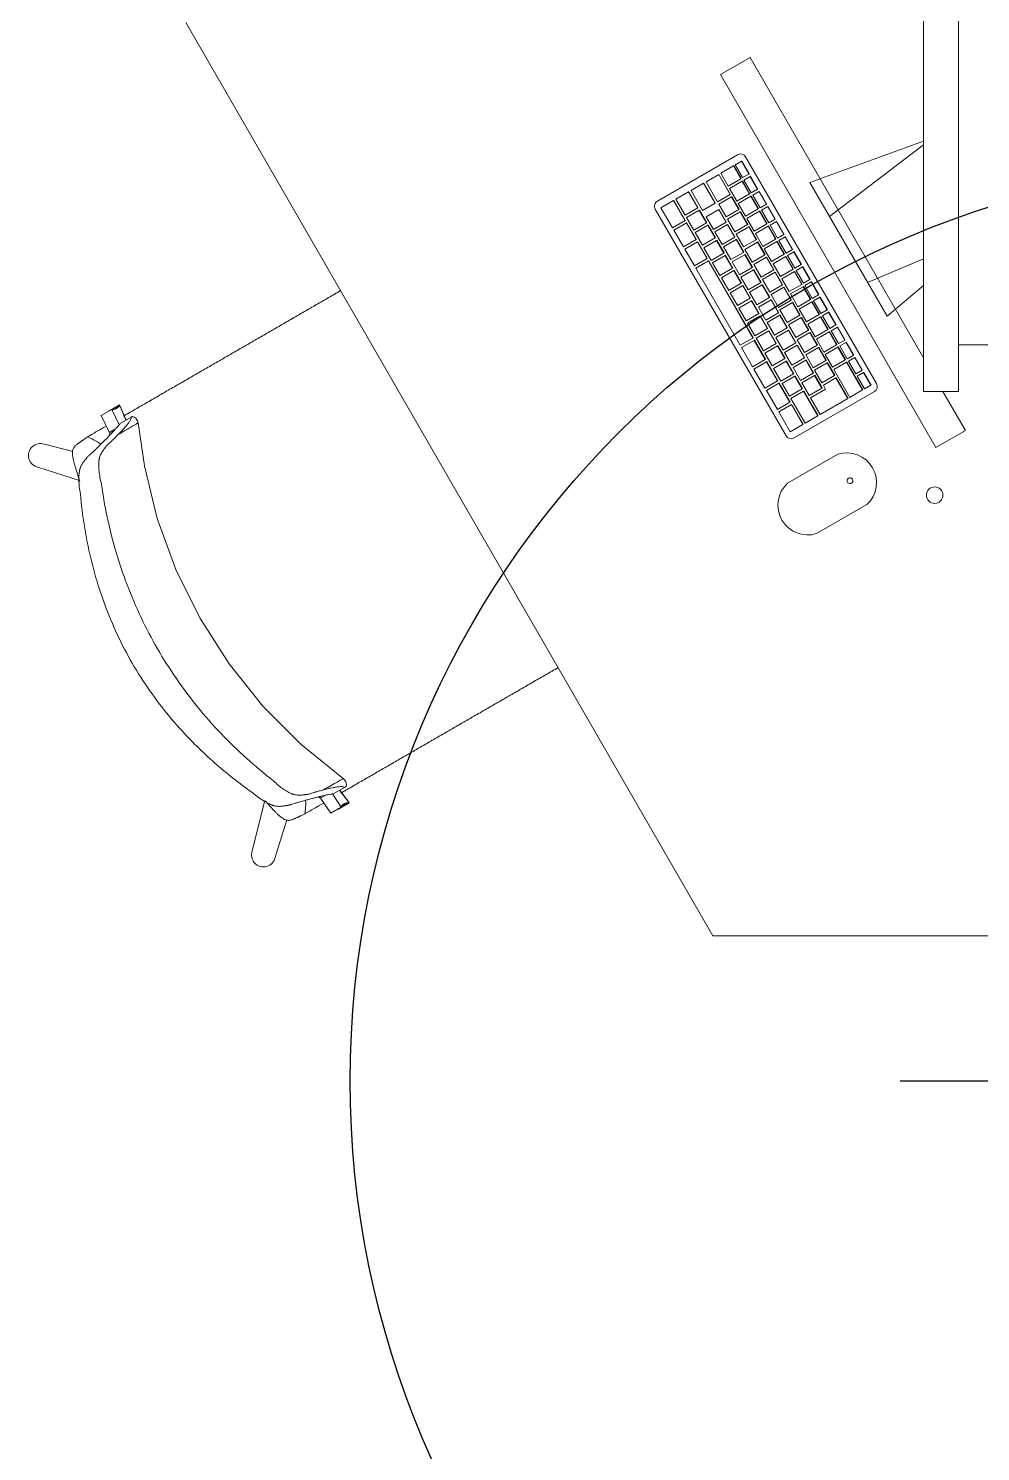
# Model space of a CAD drawing. Header units: millimetres. Extents: x 155920 to 295199, y -4084 to 97293.
# Drawn here: x 178737 to 179775, y 22336 to 23888 of the extents above; entities that cross this region are included whole.
import ezdxf

# ---------------------------------------------------------------- set-up
doc = ezdxf.new("R2010")
doc.units = ezdxf.units.MM
doc.header["$MEASUREMENT"] = 0
for name, color, linetype, lineweight in [('A-GENM', 8, 'CONTINUOUS', 9), ('E-ELEC-EQPM', 8, 'CONTINUOUS', 9), ('I-FURN', 8, 'CONTINUOUS', 9)]:
    doc.layers.add(name, color=color, linetype=linetype, lineweight=lineweight)
doc.layers.add('Social Distancing', color=7, linetype='CONTINUOUS')

msp = doc.modelspace()

# ---------------------------------------------------------------- linework, layer by layer
at = {"layer": 'A-GENM'}
for p, q in [((179510.4, 23750), (179422.8, 23699.4)), ((179661.9, 23500.4), (179519.1, 23747.7)), ((179505.8, 23737.7), (179492, 23729.7)), ((179506.1, 23737.8), (179505.8, 23737.7)), ((179513.8, 23723.8), (179505.8, 23737.7)), ((179506.1, 23737.8), (179514.1, 23724)), ((179514.7, 23742.8), (179507.8, 23738.8)), ((179507.8, 23738.8), (179515.8, 23725)), ((179514.9, 23742.9), (179514.7, 23742.8)), ((179522.7, 23728.9), (179514.7, 23742.8)), ((179514.9, 23742.9), (179522.9, 23729.1)), ((179473.3, 23718.9), (179459.5, 23710.9)), ((179473.5, 23719), (179473.3, 23718.9)), ((179485.8, 23697.2), (179473.3, 23718.9)), ((179473.5, 23719), (179486, 23697.4)), ((179489.7, 23728.4), (179475.9, 23720.4)), ((179475.9, 23720.4), (179488.4, 23698.7)), ((179489.9, 23728.5), (179489.7, 23728.4)), ((179502.2, 23706.7), (179489.7, 23728.4)), ((179489.9, 23728.5), (179502.4, 23706.8)), ((179492, 23729.7), (179500, 23715.8)), ((179500, 23715.8), (179513.8, 23723.8)), ((179515.3, 23721.2), (179501.5, 23713.2)), ((179514.1, 23724), (179513.8, 23723.8)), ((179515.6, 23721.4), (179515.3, 23721.2)), ((179523.3, 23707.4), (179515.3, 23721.2)), ((179515.6, 23721.4), (179523.6, 23707.5)), ((179515.8, 23725), (179522.7, 23728.9)), ((179524.2, 23726.3), (179517.3, 23722.4)), ((179517.3, 23722.4), (179525.3, 23708.5)), ((179522.9, 23729.1), (179522.7, 23728.9)), ((179524.4, 23726.5), (179524.2, 23726.3)), ((179532.2, 23712.5), (179524.2, 23726.3)), ((179524.4, 23726.5), (179532.4, 23712.6)), ((179440.5, 23700), (179426.7, 23692)), ((179440.7, 23700.1), (179440.5, 23700)), ((179453, 23678.3), (179440.5, 23700)), ((179440.7, 23700.1), (179453.2, 23678.4)), ((179456.9, 23709.4), (179443.1, 23701.5)), ((179443.1, 23701.5), (179453.1, 23684.1)), ((179457.1, 23709.6), (179456.9, 23709.4)), ((179466.9, 23692.1), (179456.9, 23709.4)), ((179457.1, 23709.6), (179467.1, 23692.2)), ((179459.5, 23710.9), (179472, 23689.3)), ((179488.4, 23698.7), (179502.2, 23706.7)), ((179503.7, 23704.1), (179489.9, 23696.1)), ((179501.5, 23713.2), (179509.5, 23699.4)), ((179502.4, 23706.8), (179502.2, 23706.7)), ((179503.9, 23704.2), (179503.7, 23704.1)), ((179511.7, 23690.2), (179503.7, 23704.1)), ((179503.9, 23704.2), (179511.9, 23690.4)), ((179509.5, 23699.4), (179523.3, 23707.4)), ((179524.8, 23704.8), (179511, 23696.8)), ((179523.6, 23707.5), (179523.3, 23707.4)), ((179525.1, 23704.9), (179524.8, 23704.8)), ((179532.8, 23690.9), (179524.8, 23704.8)), ((179525.1, 23704.9), (179533.1, 23691.1)), ((179525.3, 23708.5), (179532.2, 23712.5)), ((179533.7, 23709.9), (179526.8, 23705.9)), ((179526.8, 23705.9), (179534.8, 23692)), ((179532.4, 23712.6), (179532.2, 23712.5)), ((179533.9, 23710), (179533.7, 23709.9)), ((179541.7, 23696), (179533.7, 23709.9)), ((179533.9, 23710), (179541.9, 23696.2)), ((179420.5, 23690.7), (179563.3, 23443.4)), ((179426.7, 23692), (179439.2, 23670.3)), ((179453.1, 23684.1), (179466.9, 23692.1)), ((179468.4, 23689.5), (179454.6, 23681.5)), ((179467.1, 23692.2), (179466.9, 23692.1)), ((179468.6, 23689.6), (179468.4, 23689.5)), ((179476.4, 23675.7), (179468.4, 23689.5)), ((179468.6, 23689.6), (179476.6, 23675.8)), ((179472, 23689.3), (179485.8, 23697.2)), ((179489.8, 23690.3), (179476, 23682.3)), ((179486, 23697.4), (179485.8, 23697.2)), ((179490, 23690.4), (179489.8, 23690.3)), ((179497.8, 23676.5), (179489.8, 23690.3)), ((179489.9, 23696.1), (179497.9, 23682.3)), ((179490, 23690.4), (179498, 23676.6)), ((179497.9, 23682.3), (179511.7, 23690.2)), ((179513.2, 23687.6), (179499.4, 23679.7)), ((179511, 23696.8), (179519, 23682.9)), ((179511.9, 23690.4), (179511.7, 23690.2)), ((179513.4, 23687.8), (179513.2, 23687.6)), ((179521.2, 23673.8), (179513.2, 23687.6)), ((179513.4, 23687.8), (179521.4, 23673.9)), ((179519, 23682.9), (179532.8, 23690.9)), ((179534.3, 23688.3), (179520.5, 23680.3)), ((179533.1, 23691.1), (179532.8, 23690.9)), ((179534.6, 23688.5), (179534.3, 23688.3)), ((179542.3, 23674.5), (179534.3, 23688.3)), ((179534.6, 23688.5), (179542.6, 23674.6)), ((179534.8, 23692), (179541.7, 23696)), ((179543.2, 23693.4), (179536.3, 23689.4)), ((179536.3, 23689.4), (179544.3, 23675.6)), ((179541.9, 23696.2), (179541.7, 23696)), ((179543.4, 23693.6), (179543.2, 23693.4)), ((179551.2, 23679.6), (179543.2, 23693.4)), ((179543.4, 23693.6), (179551.4, 23679.7)), ((179439.2, 23670.3), (179453, 23678.3)), ((179454.5, 23675.7), (179440.7, 23667.7)), ((179453.2, 23678.4), (179453, 23678.3)), ((179454.7, 23675.9), (179454.5, 23675.7)), ((179465, 23657.5), (179454.5, 23675.7)), ((179454.6, 23681.5), (179462.6, 23667.7)), ((179454.7, 23675.9), (179465.2, 23657.7)), ((179462.6, 23667.7), (179476.4, 23675.7)), ((179477.9, 23673.1), (179464.1, 23665.1)), ((179476, 23682.3), (179484, 23668.5)), ((179476.6, 23675.8), (179476.4, 23675.7)), ((179478.1, 23673.2), (179477.9, 23673.1)), ((179485.9, 23659.2), (179477.9, 23673.1)), ((179478.1, 23673.2), (179486.1, 23659.3)), ((179484, 23668.5), (179497.8, 23676.5)), ((179499.3, 23673.9), (179485.5, 23665.9)), ((179498, 23676.6), (179497.8, 23676.5)), ((179499.5, 23674), (179499.3, 23673.9)), ((179507.3, 23660), (179499.3, 23673.9)), ((179499.4, 23679.7), (179507.4, 23665.8)), ((179499.5, 23674), (179507.5, 23660.1)), ((179507.4, 23665.8), (179521.2, 23673.8)), ((179522.7, 23671.2), (179508.9, 23663.2)), ((179520.5, 23680.3), (179528.5, 23666.5)), ((179521.4, 23673.9), (179521.2, 23673.8)), ((179522.9, 23671.3), (179522.7, 23671.2)), ((179530.7, 23657.3), (179522.7, 23671.2)), ((179522.9, 23671.3), (179530.9, 23657.5)), ((179528.5, 23666.5), (179542.3, 23674.5)), ((179543.8, 23671.9), (179530, 23663.9)), ((179542.6, 23674.6), (179542.3, 23674.5)), ((179544.1, 23672), (179543.8, 23671.9)), ((179551.8, 23658), (179543.8, 23671.9)), ((179544.1, 23672), (179552.1, 23658.1)), ((179544.3, 23675.6), (179551.2, 23679.6)), ((179552.7, 23677), (179545.8, 23673)), ((179545.8, 23673), (179553.8, 23659.1)), ((179551.4, 23679.7), (179551.2, 23679.6)), ((179552.9, 23677.1), (179552.7, 23677)), ((179560.7, 23663.1), (179552.7, 23677)), ((179552.9, 23677.1), (179560.9, 23663.3)), ((179440.7, 23667.7), (179451.2, 23649.6)), ((179451.2, 23649.6), (179465, 23657.5)), ((179466.5, 23654.9), (179452.7, 23647)), ((179464.1, 23665.1), (179472.1, 23651.2)), ((179465.2, 23657.7), (179465, 23657.5)), ((179466.7, 23655.1), (179466.5, 23654.9)), ((179477, 23636.7), (179466.5, 23654.9)), ((179466.7, 23655.1), (179477.2, 23636.9)), ((179472.1, 23651.2), (179485.9, 23659.2)), ((179487.4, 23656.6), (179473.6, 23648.6)), ((179485.5, 23665.9), (179493.5, 23652)), ((179486.1, 23659.3), (179485.9, 23659.2)), ((179487.6, 23656.7), (179487.4, 23656.6)), ((179495.4, 23642.7), (179487.4, 23656.6)), ((179487.6, 23656.7), (179495.6, 23642.9)), ((179493.5, 23652), (179507.3, 23660)), ((179508.8, 23657.4), (179495, 23649.4)), ((179507.5, 23660.1), (179507.3, 23660)), ((179509, 23657.5), (179508.8, 23657.4)), ((179516.8, 23643.5), (179508.8, 23657.4)), ((179508.9, 23663.2), (179516.9, 23649.4)), ((179509, 23657.5), (179517, 23643.7)), ((179516.9, 23649.4), (179530.7, 23657.3)), ((179532.2, 23654.7), (179518.4, 23646.8)), ((179530, 23663.9), (179538, 23650)), ((179530.9, 23657.5), (179530.7, 23657.3)), ((179532.4, 23654.9), (179532.2, 23654.7)), ((179540.2, 23640.9), (179532.2, 23654.7)), ((179532.4, 23654.9), (179540.4, 23641)), ((179538, 23650), (179551.8, 23658)), ((179553.3, 23655.4), (179539.5, 23647.4)), ((179552.1, 23658.1), (179551.8, 23658)), ((179553.6, 23655.5), (179553.3, 23655.4)), ((179561.3, 23641.5), (179553.3, 23655.4)), ((179553.6, 23655.5), (179561.6, 23641.7)), ((179553.8, 23659.1), (179560.7, 23663.1)), ((179562.2, 23660.5), (179555.3, 23656.5)), ((179555.3, 23656.5), (179563.3, 23642.7)), ((179560.9, 23663.3), (179560.7, 23663.1)), ((179562.4, 23660.7), (179562.2, 23660.5)), ((179570.2, 23646.7), (179562.2, 23660.5)), ((179562.4, 23660.7), (179570.4, 23646.8)), ((179452.7, 23647), (179463.2, 23628.8)), ((179473.6, 23648.6), (179481.6, 23634.8)), ((179481.6, 23634.8), (179495.4, 23642.7)), ((179496.9, 23640.1), (179483.1, 23632.2)), ((179495, 23649.4), (179503, 23635.6)), ((179495.6, 23642.9), (179495.4, 23642.7)), ((179497.1, 23640.3), (179496.9, 23640.1)), ((179504.9, 23626.3), (179496.9, 23640.1)), ((179497.1, 23640.3), (179505.1, 23626.4)), ((179503, 23635.6), (179516.8, 23643.5)), ((179518.3, 23640.9), (179504.5, 23633)), ((179517, 23643.7), (179516.8, 23643.5)), ((179518.5, 23641.1), (179518.3, 23640.9)), ((179526.3, 23627.1), (179518.3, 23640.9)), ((179518.4, 23646.8), (179526.4, 23632.9)), ((179518.5, 23641.1), (179526.5, 23627.2)), ((179526.4, 23632.9), (179540.2, 23640.9)), ((179541.7, 23638.3), (179527.9, 23630.3)), ((179539.5, 23647.4), (179547.5, 23633.6)), ((179540.4, 23641), (179540.2, 23640.9)), ((179541.9, 23638.4), (179541.7, 23638.3)), ((179549.7, 23624.4), (179541.7, 23638.3)), ((179541.9, 23638.4), (179549.9, 23624.6)), ((179547.5, 23633.6), (179561.3, 23641.5)), ((179562.8, 23639), (179549, 23631)), ((179561.6, 23641.7), (179561.3, 23641.5)), ((179563.1, 23639.1), (179562.8, 23639)), ((179570.8, 23625.1), (179562.8, 23639)), ((179563.1, 23639.1), (179571.1, 23625.2)), ((179563.3, 23642.7), (179570.2, 23646.7)), ((179571.7, 23644.1), (179564.8, 23640.1)), ((179564.8, 23640.1), (179572.8, 23626.2)), ((179570.4, 23646.8), (179570.2, 23646.7)), ((179571.9, 23644.2), (179571.7, 23644.1)), ((179579.7, 23630.2), (179571.7, 23644.1)), ((179571.9, 23644.2), (179579.9, 23630.4)), ((179463.2, 23628.8), (179477, 23636.7)), ((179478.5, 23634.1), (179464.7, 23626.2)), ((179464.7, 23626.2), (179513.2, 23542.2)), ((179477.2, 23636.9), (179477, 23636.7)), ((179478.7, 23634.3), (179478.5, 23634.1)), ((179527, 23550.1), (179478.5, 23634.1)), ((179478.7, 23634.3), (179527.2, 23550.3)), ((179483.1, 23632.2), (179491.1, 23618.3)), ((179491.1, 23618.3), (179504.9, 23626.3)), ((179506.4, 23623.7), (179492.6, 23615.7)), ((179504.5, 23633), (179512.5, 23619.1)), ((179505.1, 23626.4), (179504.9, 23626.3)), ((179506.6, 23623.8), (179506.4, 23623.7)), ((179514.4, 23609.8), (179506.4, 23623.7)), ((179506.6, 23623.8), (179514.6, 23610)), ((179512.5, 23619.1), (179526.3, 23627.1)), ((179527.8, 23624.5), (179514, 23616.5)), ((179526.5, 23627.2), (179526.3, 23627.1)), ((179528, 23624.6), (179527.8, 23624.5)), ((179535.8, 23610.6), (179527.8, 23624.5)), ((179527.9, 23630.3), (179535.9, 23616.4)), ((179528, 23624.6), (179536, 23610.8)), ((179535.9, 23616.4), (179549.7, 23624.4)), ((179551.2, 23621.8), (179537.4, 23613.9)), ((179549, 23631), (179557, 23617.1)), ((179549.9, 23624.6), (179549.7, 23624.4)), ((179551.4, 23622), (179551.2, 23621.8)), ((179559.2, 23608), (179551.2, 23621.8)), ((179551.4, 23622), (179559.4, 23608.1)), ((179557, 23617.1), (179570.8, 23625.1)), ((179572.3, 23622.5), (179558.5, 23614.5)), ((179571.1, 23625.2), (179570.8, 23625.1)), ((179572.6, 23622.6), (179572.3, 23622.5)), ((179580.3, 23608.6), (179572.3, 23622.5)), ((179572.6, 23622.6), (179580.6, 23608.8)), ((179572.8, 23626.2), (179579.7, 23630.2)), ((179581.2, 23627.6), (179574.3, 23623.6)), ((179574.3, 23623.6), (179582.3, 23609.8)), ((179579.9, 23630.4), (179579.7, 23630.2)), ((179581.4, 23627.8), (179581.2, 23627.6)), ((179589.2, 23613.8), (179581.2, 23627.6)), ((179581.4, 23627.8), (179589.4, 23613.9)), ((179492.6, 23615.7), (179500.6, 23601.9)), ((179500.6, 23601.9), (179514.4, 23609.8)), ((179515.9, 23607.2), (179502.1, 23599.3)), ((179514, 23616.5), (179522, 23602.7)), ((179514.6, 23610), (179514.4, 23609.8)), ((179516.1, 23607.4), (179515.9, 23607.2)), ((179523.9, 23593.4), (179515.9, 23607.2)), ((179516.1, 23607.4), (179524.1, 23593.5)), ((179522, 23602.7), (179535.8, 23610.6)), ((179537.3, 23608), (179523.5, 23600.1)), ((179536, 23610.8), (179535.8, 23610.6)), ((179537.5, 23608.2), (179537.3, 23608)), ((179545.3, 23594.2), (179537.3, 23608)), ((179537.4, 23613.9), (179545.4, 23600)), ((179537.5, 23608.2), (179545.5, 23594.3)), ((179545.4, 23600), (179559.2, 23608)), ((179558.5, 23614.5), (179566.5, 23600.7)), ((179559.4, 23608.1), (179559.2, 23608)), ((179566.5, 23600.7), (179580.3, 23608.6)), ((179580.6, 23608.8), (179580.3, 23608.6)), ((179582.3, 23609.8), (179589.2, 23613.8)), ((179590.7, 23611.2), (179583.8, 23607.2)), ((179583.8, 23607.2), (179591.8, 23593.3)), ((179589.4, 23613.9), (179589.2, 23613.8)), ((179590.9, 23611.3), (179590.7, 23611.2)), ((179598.7, 23597.3), (179590.7, 23611.2)), ((179590.9, 23611.3), (179598.9, 23597.4)), ((179502.1, 23599.3), (179510.1, 23585.4)), ((179510.1, 23585.4), (179523.9, 23593.4)), ((179525.4, 23590.8), (179511.6, 23582.8)), ((179523.5, 23600.1), (179531.5, 23586.2)), ((179524.1, 23593.5), (179523.9, 23593.4)), ((179525.6, 23590.9), (179525.4, 23590.8)), ((179533.4, 23576.9), (179525.4, 23590.8)), ((179525.6, 23590.9), (179533.6, 23577.1)), ((179531.5, 23586.2), (179545.3, 23594.2)), ((179546.8, 23591.6), (179533, 23583.6)), ((179545.5, 23594.3), (179545.3, 23594.2)), ((179547, 23591.7), (179546.8, 23591.6)), ((179554.8, 23577.7), (179546.8, 23591.6)), ((179560.7, 23605.4), (179546.9, 23597.4)), ((179546.9, 23597.4), (179554.9, 23583.5)), ((179547, 23591.7), (179555, 23577.9)), ((179554.9, 23583.5), (179568.7, 23591.5)), ((179560.9, 23605.5), (179560.7, 23605.4)), ((179568.7, 23591.5), (179560.7, 23605.4)), ((179560.9, 23605.5), (179568.9, 23591.7)), ((179581.8, 23606), (179568, 23598.1)), ((179568, 23598.1), (179576, 23584.2)), ((179568.9, 23591.7), (179568.7, 23591.5)), ((179576, 23584.2), (179589.8, 23592.2)), ((179582.1, 23606.2), (179581.8, 23606)), ((179589.8, 23592.2), (179581.8, 23606)), ((179582.1, 23606.2), (179590.1, 23592.3)), ((179590.1, 23592.3), (179589.8, 23592.2)), ((179591.8, 23593.3), (179598.7, 23597.3)), ((179600.2, 23594.7), (179593.3, 23590.7)), ((179598.9, 23597.4), (179598.7, 23597.3)), ((179600.4, 23594.8), (179600.2, 23594.7)), ((179608.2, 23580.9), (179600.2, 23594.7)), ((179600.4, 23594.8), (179608.4, 23581)), ((179511.6, 23582.8), (179519.6, 23568.9)), ((179519.6, 23568.9), (179533.4, 23576.9)), ((179533, 23583.6), (179541, 23569.7)), ((179533.6, 23577.1), (179533.4, 23576.9)), ((179541, 23569.7), (179554.8, 23577.7)), ((179555, 23577.9), (179554.8, 23577.7)), ((179556.5, 23575.3), (179556.3, 23575.1)), ((179570.2, 23588.9), (179556.4, 23580.9)), ((179556.4, 23580.9), (179564.4, 23567.1)), ((179556.5, 23575.3), (179564.5, 23561.4)), ((179570.4, 23589.1), (179570.2, 23588.9)), ((179578.2, 23575.1), (179570.2, 23588.9)), ((179570.4, 23589.1), (179578.4, 23575.2)), ((179591.3, 23589.6), (179577.5, 23581.6)), ((179577.5, 23581.6), (179585.5, 23567.8)), ((179585.5, 23567.8), (179599.3, 23575.7)), ((179591.6, 23589.7), (179591.3, 23589.6)), ((179599.3, 23575.7), (179591.3, 23589.6)), ((179591.6, 23589.7), (179599.6, 23575.9)), ((179593.3, 23590.7), (179601.3, 23576.9)), ((179599.6, 23575.9), (179599.3, 23575.7)), ((179601.3, 23576.9), (179608.2, 23580.9)), ((179609.7, 23578.3), (179602.8, 23574.3)), ((179608.4, 23581), (179608.2, 23580.9)), ((179609.9, 23578.4), (179609.7, 23578.3)), ((179617.7, 23564.4), (179609.7, 23578.3)), ((179609.9, 23578.4), (179617.9, 23564.5)), ((179534.9, 23574.3), (179521.1, 23566.3)), ((179521.1, 23566.3), (179529.1, 23552.5)), ((179529.1, 23552.5), (179542.9, 23560.5)), ((179535.1, 23574.5), (179534.9, 23574.3)), ((179542.9, 23560.5), (179534.9, 23574.3)), ((179535.1, 23574.5), (179543.1, 23560.6)), ((179556.3, 23575.1), (179542.5, 23567.1)), ((179542.5, 23567.1), (179550.5, 23553.3)), ((179543.1, 23560.6), (179542.9, 23560.5)), ((179550.5, 23553.3), (179564.3, 23561.3)), ((179564.3, 23561.3), (179556.3, 23575.1)), ((179564.5, 23561.4), (179564.3, 23561.3)), ((179564.4, 23567.1), (179578.2, 23575.1)), ((179579.7, 23572.5), (179565.9, 23564.5)), ((179565.9, 23564.5), (179573.9, 23550.6)), ((179578.4, 23575.2), (179578.2, 23575.1)), ((179579.9, 23572.6), (179579.7, 23572.5)), ((179587.7, 23558.6), (179579.7, 23572.5)), ((179579.9, 23572.6), (179587.9, 23558.8)), ((179600.8, 23573.1), (179587, 23565.2)), ((179587, 23565.2), (179595, 23551.3)), ((179601.1, 23573.3), (179600.8, 23573.1)), ((179608.8, 23559.3), (179600.8, 23573.1)), ((179601.1, 23573.3), (179609.1, 23559.4)), ((179602.8, 23574.3), (179610.8, 23560.4)), ((179610.8, 23560.4), (179617.7, 23564.4)), ((179619.2, 23561.8), (179612.3, 23557.8)), ((179617.9, 23564.5), (179617.7, 23564.4)), ((179619.4, 23561.9), (179619.2, 23561.8)), ((179627.2, 23547.9), (179619.2, 23561.8)), ((179619.4, 23561.9), (179627.4, 23548.1)), ((179513.2, 23542.2), (179527, 23550.1)), ((179528.5, 23547.5), (179514.7, 23539.6)), ((179527.2, 23550.3), (179527, 23550.1)), ((179528.7, 23547.7), (179528.5, 23547.5)), ((179540.5, 23526.8), (179528.5, 23547.5)), ((179528.7, 23547.7), (179540.7, 23526.9)), ((179544.4, 23557.9), (179530.6, 23549.9)), ((179530.6, 23549.9), (179538.6, 23536)), ((179544.6, 23558), (179544.4, 23557.9)), ((179552.4, 23544), (179544.4, 23557.9)), ((179544.6, 23558), (179552.6, 23544.2)), ((179565.8, 23558.7), (179552, 23550.7)), ((179552, 23550.7), (179560, 23536.8)), ((179560, 23536.8), (179573.8, 23544.8)), ((179566, 23558.8), (179565.8, 23558.7)), ((179573.8, 23544.8), (179565.8, 23558.7)), ((179566, 23558.8), (179574, 23545)), ((179574, 23545), (179573.8, 23544.8)), ((179573.9, 23550.6), (179587.7, 23558.6)), ((179589.2, 23556), (179575.4, 23548)), ((179575.4, 23548), (179583.4, 23534.2)), ((179587.9, 23558.8), (179587.7, 23558.6)), ((179589.4, 23556.2), (179589.2, 23556)), ((179597.2, 23542.2), (179589.2, 23556)), ((179589.4, 23556.2), (179597.4, 23542.3)), ((179595, 23551.3), (179608.8, 23559.3)), ((179610.3, 23556.7), (179596.5, 23548.7)), ((179596.5, 23548.7), (179604.5, 23534.8)), ((179609.1, 23559.4), (179608.8, 23559.3)), ((179610.6, 23556.8), (179610.3, 23556.7)), ((179618.3, 23542.8), (179610.3, 23556.7)), ((179610.6, 23556.8), (179618.6, 23543)), ((179612.3, 23557.8), (179620.3, 23544)), ((179620.3, 23544), (179627.2, 23547.9)), ((179628.7, 23545.3), (179621.8, 23541.4)), ((179627.4, 23548.1), (179627.2, 23547.9)), ((179628.9, 23545.5), (179628.7, 23545.3)), ((179636.7, 23531.5), (179628.7, 23545.3)), ((179628.9, 23545.5), (179636.9, 23531.6)), ((179514.7, 23539.6), (179526.7, 23518.8)), ((179538.6, 23536), (179552.4, 23544)), ((179553.9, 23541.4), (179540.1, 23533.4)), ((179540.1, 23533.4), (179548.1, 23519.6)), ((179552.6, 23544.2), (179552.4, 23544)), ((179554.1, 23541.6), (179553.9, 23541.4)), ((179561.9, 23527.6), (179553.9, 23541.4)), ((179554.1, 23541.6), (179562.1, 23527.7)), ((179575.3, 23542.2), (179561.5, 23534.2)), ((179561.5, 23534.2), (179569.5, 23520.4)), ((179575.5, 23542.4), (179575.3, 23542.2)), ((179583.3, 23528.4), (179575.3, 23542.2)), ((179575.5, 23542.4), (179583.5, 23528.5)), ((179583.4, 23534.2), (179597.2, 23542.2)), ((179598.7, 23539.6), (179584.9, 23531.6)), ((179584.9, 23531.6), (179592.9, 23517.7)), ((179597.4, 23542.3), (179597.2, 23542.2)), ((179598.9, 23539.7), (179598.7, 23539.6)), ((179606.7, 23525.7), (179598.7, 23539.6)), ((179598.9, 23539.7), (179606.9, 23525.8)), ((179604.5, 23534.8), (179618.3, 23542.8)), ((179619.8, 23540.2), (179606, 23532.2)), ((179606, 23532.2), (179614, 23518.4)), ((179618.6, 23543), (179618.3, 23542.8)), ((179620.1, 23540.4), (179619.8, 23540.2)), ((179627.8, 23526.4), (179619.8, 23540.2)), ((179620.1, 23540.4), (179628.1, 23526.5)), ((179621.8, 23541.4), (179629.8, 23527.5)), ((179629.8, 23527.5), (179636.7, 23531.5)), ((179638.2, 23528.9), (179631.3, 23524.9)), ((179636.9, 23531.6), (179636.7, 23531.5)), ((179638.4, 23529), (179638.2, 23528.9)), ((179646.2, 23515), (179638.2, 23528.9)), ((179638.4, 23529), (179646.4, 23515.2)), ((179526.7, 23518.8), (179540.5, 23526.8)), ((179542, 23524.2), (179528.2, 23516.2)), ((179528.2, 23516.2), (179540.2, 23495.4)), ((179540.7, 23526.9), (179540.5, 23526.8)), ((179542.2, 23524.3), (179542, 23524.2)), ((179554, 23503.4), (179542, 23524.2)), ((179542.2, 23524.3), (179554.2, 23503.5)), ((179548.1, 23519.6), (179561.9, 23527.6)), ((179563.4, 23525), (179549.6, 23517)), ((179549.6, 23517), (179557.6, 23503.1)), ((179562.1, 23527.7), (179561.9, 23527.6)), ((179563.6, 23525.1), (179563.4, 23525)), ((179571.4, 23511.1), (179563.4, 23525)), ((179563.6, 23525.1), (179571.6, 23511.2)), ((179569.5, 23520.4), (179583.3, 23528.4)), ((179584.8, 23525.8), (179571, 23517.8)), ((179571, 23517.8), (179579, 23503.9)), ((179583.5, 23528.5), (179583.3, 23528.4)), ((179585, 23525.9), (179584.8, 23525.8)), ((179592.8, 23511.9), (179584.8, 23525.8)), ((179585, 23525.9), (179593, 23512)), ((179592.9, 23517.7), (179606.7, 23525.7)), ((179608.2, 23523.1), (179594.4, 23515.1)), ((179594.4, 23515.1), (179602.4, 23501.3)), ((179606.9, 23525.8), (179606.7, 23525.7)), ((179608.4, 23523.2), (179608.2, 23523.1)), ((179616.2, 23509.2), (179608.2, 23523.1)), ((179608.4, 23523.2), (179616.4, 23509.4)), ((179614, 23518.4), (179627.8, 23526.4)), ((179629.3, 23523.8), (179615.3, 23515.7)), ((179615.3, 23515.7), (179632.8, 23485.3)), ((179628.1, 23526.5), (179627.8, 23526.4)), ((179629.6, 23523.9), (179629.3, 23523.8)), ((179646.8, 23493.5), (179629.3, 23523.8)), ((179629.6, 23523.9), (179647.1, 23493.6)), ((179631.3, 23524.9), (179639.3, 23511)), ((179639.3, 23511), (179646.2, 23515)), ((179646.4, 23515.2), (179646.2, 23515)), ((179540.2, 23495.4), (179554, 23503.4)), ((179555.5, 23500.8), (179541.7, 23492.8)), ((179554.2, 23503.5), (179554, 23503.4)), ((179555.7, 23500.9), (179555.5, 23500.8)), ((179567.5, 23480), (179555.5, 23500.8)), ((179555.7, 23500.9), (179567.7, 23480.1)), ((179557.6, 23503.1), (179571.4, 23511.1)), ((179572.9, 23508.5), (179559.1, 23500.5)), ((179559.1, 23500.5), (179567.1, 23486.7)), ((179571.6, 23511.2), (179571.4, 23511.1)), ((179573.1, 23508.6), (179572.9, 23508.5)), ((179580.9, 23494.7), (179572.9, 23508.5)), ((179573.1, 23508.6), (179581.1, 23494.8)), ((179579, 23503.9), (179592.8, 23511.9)), ((179594.3, 23509.3), (179580.5, 23501.3)), ((179580.5, 23501.3), (179588.5, 23487.5)), ((179593, 23512), (179592.8, 23511.9)), ((179594.5, 23509.4), (179594.3, 23509.3)), ((179602.3, 23495.5), (179594.3, 23509.3)), ((179594.5, 23509.4), (179602.5, 23495.6)), ((179602.4, 23501.3), (179616.2, 23509.2)), ((179617.7, 23506.7), (179603.9, 23498.7)), ((179603.9, 23498.7), (179606.4, 23494.3)), ((179616.4, 23509.4), (179616.2, 23509.2)), ((179617.9, 23506.8), (179617.7, 23506.7)), ((179630.7, 23484.1), (179617.7, 23506.7)), ((179617.9, 23506.8), (179630.9, 23484.3)), ((179647.7, 23512.4), (179640.8, 23508.4)), ((179640.8, 23508.4), (179648.8, 23494.6)), ((179647.9, 23512.6), (179647.7, 23512.4)), ((179655.7, 23498.6), (179647.7, 23512.4)), ((179647.9, 23512.6), (179655.9, 23498.7)), ((179648.8, 23494.6), (179655.7, 23498.6)), ((179655.9, 23498.7), (179655.7, 23498.6)), ((179541.7, 23492.8), (179553.7, 23472)), ((179567.1, 23486.7), (179580.9, 23494.7)), ((179582.4, 23492.1), (179568.6, 23484.1)), ((179568.6, 23484.1), (179584.1, 23457.2)), ((179572, 23441.1), (179659.6, 23491.7)), ((179581.1, 23494.8), (179580.9, 23494.7)), ((179582.6, 23492.2), (179582.4, 23492.1)), ((179597.9, 23465.2), (179582.4, 23492.1)), ((179582.6, 23492.2), (179598.1, 23465.3)), ((179588.5, 23487.5), (179602.3, 23495.5)), ((179606.4, 23494.3), (179590, 23484.9)), ((179590, 23484.9), (179600.5, 23466.7)), ((179600.5, 23466.7), (179630.7, 23484.1)), ((179602.5, 23495.6), (179602.3, 23495.5)), ((179630.9, 23484.3), (179630.7, 23484.1)), ((179632.8, 23485.3), (179646.8, 23493.5)), ((179647.1, 23493.6), (179646.8, 23493.5)), ((179553.7, 23472), (179567.5, 23480)), ((179569, 23477.4), (179555.2, 23469.4)), ((179555.2, 23469.4), (179567.7, 23447.8)), ((179567.7, 23480.1), (179567.5, 23480)), ((179569.2, 23477.5), (179569, 23477.4)), ((179581.5, 23455.7), (179569, 23477.4)), ((179569.2, 23477.5), (179581.7, 23455.9)), ((179567.7, 23447.8), (179581.5, 23455.7)), ((179581.7, 23455.9), (179581.5, 23455.7)), ((179584.1, 23457.2), (179597.9, 23465.2)), ((179598.1, 23465.3), (179597.9, 23465.2)), ((179619.7, 23423.5), (179564.7, 23391.8)), ((179596.5, 23336.8), (179651.5, 23368.5))]:
    msp.add_line(p, q, dxfattribs=at)
for centre, radius, start, end in [((179513.6, 23744.5), 6.35, 30, 120), ((179426, 23693.9), 6.35, 120, 210), ((179656.4, 23497.2), 6.35, 300, 30), ((179568.8, 23446.6), 6.35, 210, 300), ((179629.4, 23392.4), 32.5, 312.6804, 107.3196), ((179586.8, 23367.8), 32.5, 132.6804, 287.3196), ((179632.9, 23394.4), 3.16, 120, 300), ((179632.9, 23394.4), 3.16, 300, 120)]:
    msp.add_arc(centre, radius, start, end, dxfattribs=at)
at = {"layer": 'E-ELEC-EQPM'}
for p, q in [((179713.1, 23491.9), (179713.1, 24291.9)), ((179713.1, 23491.9), (179713.1, 24291.9)), ((179751.2, 24291.9), (179751.2, 23491.9)), ((179751.2, 23542.7), (179751.2, 23491.9)), ((179843.1, 23542.7), (179751.2, 23542.7)), ((179843.1, 23542.7), (179751.2, 23542.7)), ((179751.2, 23491.9), (179713.1, 23491.9)), ((179751.2, 23491.9), (179713.1, 23491.9))]:
    msp.add_line(p, q, dxfattribs=at)
at = {"layer": 'I-FURN'}
for p, q in [((178908.2, 23894.1), (179483.2, 22898.2)), ((179524, 23856), (179491.8, 23837.5)), ((179524, 23856), (179713.1, 23528.4)), ((179726.8, 23430.5), (179491.8, 23837.5)), ((179713.1, 23764.7), (179589.2, 23719.6)), ((179610.5, 23682.7), (179713.1, 23760.9)), ((179589.2, 23719.6), (179673.4, 23573.8)), ((179652.1, 23610.7), (179713.1, 23636.3)), ((179673.4, 23573.8), (179713.1, 23607.2)), ((179734.2, 23491.9), (179758.9, 23449.1)), ((178816, 23465.4), (178827.6, 23472.1)), ((178835.8, 23477.2), (178824.3, 23470.5)), ((178827.6, 23472.1), (178835.7, 23455.5)), ((178828.1, 23471.2), (178835.7, 23455.6)), ((178843, 23460.4), (178835.8, 23477.2)), ((178843.1, 23460.5), (178836.3, 23476.4)), ((178824.8, 23447.5), (178816, 23465.4)), ((178832.5, 23451.9), (178824.8, 23447.5)), ((178848.5, 23463.6), (178836.7, 23456.8)), ((178850.3, 23464.6), (178852, 23463.8)), ((178852, 23463.8), (178853.6, 23462.7)), ((178853.6, 23462.7), (178854.6, 23461.6)), ((178854.6, 23461.6), (178855.7, 23459.6)), ((178855.7, 23459.6), (178856.3, 23457.5)), ((178863.1, 23410.7), (178856.3, 23457.5)), ((178830.4, 23449.6), (178825.3, 23446.7)), ((179758.9, 23449.1), (179726.8, 23430.5)), ((178784.9, 23426.4), (178754.1, 23434.2)), ((178747, 23409.1), (178792.4, 23394.8)), ((178877.2, 23353.3), (178863.1, 23410.7)), ((178897.5, 23297.8), (178877.2, 23353.3)), ((178923.7, 23244.8), (178897.5, 23297.8)), ((178955.5, 23194.9), (178923.7, 23244.8)), ((178992.4, 23148.7), (178955.5, 23194.9)), ((179034.1, 23106.9), (178992.4, 23148.7)), ((179080.1, 23069.7), (179034.1, 23106.9)), ((179081.6, 23068.2), (179080.1, 23069.7)), ((179082.8, 23066.3), (179081.6, 23068.2)), ((179083.3, 23064.8), (179082.8, 23066.3)), ((179083.5, 23062.9), (179083.3, 23064.8)), ((179054.8, 23049.2), (179057.4, 23050.7)), ((179055.3, 23048.4), (179060.4, 23051.3)), ((179066.4, 23031.8), (179055.3, 23048.4)), ((179068.2, 23052.9), (179077.9, 23038.5)), ((179081.5, 23060), (179069.7, 23053.2)), ((179086.5, 23043.1), (179076.1, 23056.9)), ((179086, 23043.9), (179076.2, 23057)), ((179083.3, 23061.1), (179083.5, 23062.9)), ((178994.5, 23045.8), (178980.7, 22990.9)), ((179077.9, 23038.5), (179066.4, 23031.8)), ((179075, 23036.4), (179086.5, 23043.1)), ((179005.8, 22983.8), (179018.6, 23024.7)), ((179483.2, 22898.2), (180633.2, 22898.2))]:
    msp.add_line(p, q, dxfattribs=at)
for centre, radius, start, end in [((178749.7, 23421.9), 13.1, 70.3941, 258.0104), ((179725.4, 23378.7), 9, 0, 180), ((179725.4, 23378.7), 9, 180, 0), ((178993, 22986.5), 13.1, 160.4176, 348.0338)]:
    msp.add_arc(centre, radius, start, end, dxfattribs=at)
for centre, start_param, end_param in [((178822.9, 23488.8), 2.884586, 3.464082), ((178823.4, 23488), 2.884586, 3.464082), ((179078.5, 23019.4), 5.960696, 6.044337), ((179089.6, 23026.9), 5.960696, 6.540192), ((179090.1, 23026.1), 5.960696, 6.540192)]:
    msp.add_ellipse(centre, major_axis=(-8.7, 15.1), ratio=0.978487, start_param=start_param, end_param=end_param, dxfattribs=at)
for points, knots in [([(178840.3, 23464.9), (178840.7, 23465.2), (178845.5, 23467.9), (178854.8, 23473.3), (178868.2, 23481), (178881.2, 23488.6), (178892.1, 23494.8), (178900.8, 23499.8), (178907.4, 23503.7), (178914.1, 23507.5), (178922.8, 23512.6), (178933.6, 23518.8), (178944.4, 23525), (178953, 23530), (178959.6, 23533.8), (178966.1, 23537.6), (178974.8, 23542.6), (178985.5, 23548.7), (178996.2, 23554.9), (179004.8, 23559.9), (179011.5, 23563.7), (179018.1, 23567.6), (179026.8, 23572.6), (179037.7, 23578.9), (179050.8, 23586.5), (179064.1, 23594.1), (179072.9, 23599.2), (179077.3, 23601.8), (179077.4, 23601.8)], [-0.896036, -0.896036, -0.896036, -0.896036, -0.8928571, -0.8571429, -0.8214286, -0.7857143, -0.75, -0.7321429, -0.7142857, -0.6964286, -0.6785714, -0.6428571, -0.6071429, -0.5892857, -0.5714286, -0.5535714, -0.5357143, -0.5, -0.4642857, -0.4464286, -0.4285714, -0.4107143, -0.3928571, -0.3571429, -0.3214286, -0.2857143, -0.25, -0.2496035, -0.2496035, -0.2496035, -0.2496035]), ([(178793.3, 23379.9), (178792.8, 23382.5), (178792, 23387.5), (178791.6, 23393.2), (178791.6, 23397.3), (178791.7, 23400.3), (178791.9, 23402.6), (178792.2, 23404.1), (178792.3, 23404.9), (178792.4, 23405.6), (178792.5, 23406.2), (178792.7, 23406.9), (178793.1, 23408.3), (178793.8, 23410), (178794.7, 23411.8), (178795.7, 23413.5), (178796.8, 23415), (178797.9, 23416.4), (178798.8, 23417.5), (178799.4, 23418.3), (178799.7, 23418.7), (178800, 23419), (178800.2, 23419.4), (178800.5, 23419.8), (178801.1, 23420.5), (178802, 23421.4), (178803, 23422.3), (178804.3, 23423.5), (178805.6, 23424.6), (178806.9, 23425.7), (178807.9, 23426.6), (178808.8, 23427.6), (178810.1, 23428.8), (178812.2, 23430.9), (178815.2, 23433.9), (178818.5, 23437.1), (178821.6, 23440.3), (178824.6, 23443.3), (178827.3, 23446.1), (178829.7, 23448.7), (178831.1, 23450.3), (178831.8, 23451.1)], [0, 0, 0, 0, 0.035714, 0.071429, 0.089286, 0.107143, 0.125, 0.133929, 0.138393, 0.142857, 0.147321, 0.151786, 0.160714, 0.178571, 0.196429, 0.214286, 0.232143, 0.25, 0.267857, 0.276786, 0.28125, 0.285714, 0.290179, 0.294643, 0.303571, 0.321429, 0.339286, 0.357143, 0.392857, 0.410714, 0.428571, 0.446429, 0.464286, 0.5, 0.571429, 0.642857, 0.714286, 0.785714, 0.857143, 0.928571, 1, 1, 1, 1]), ([(178834.6, 23445), (178837.2, 23446.5), (178841.9, 23449.2), (178847.4, 23452.4), (178851.5, 23454.8), (178853.8, 23456.1), (178855.1, 23456.8), (178855.7, 23457.2), (178856.1, 23457.5), (178856.3, 23457.5), (178856.3, 23457.5)], [0, 0, 0, 0, 0.1111111, 0.2222222, 0.3333333, 0.4444444, 0.5, 0.5555556, 0.6111111, 0.6625707, 0.6625707, 0.6625707, 0.6625707]), ([(178791.5, 23397.2), (178790.8, 23399.5), (178789.6, 23403.2), (178788.3, 23407.5), (178787.6, 23410), (178787.1, 23411.8), (178786.6, 23413.4), (178786.2, 23415), (178785.8, 23416.6), (178785.4, 23418.4), (178785, 23420.2), (178784.7, 23422), (178784.6, 23423.4), (178784.5, 23424.5), (178784.5, 23425.3), (178784.6, 23426.1), (178784.7, 23427.2), (178785, 23428.5), (178785.6, 23429.9), (178786.3, 23431), (178787.1, 23432), (178788.1, 23433), (178789.1, 23433.8), (178789.8, 23434.3), (178790.2, 23434.6), (178790.5, 23434.9), (178790.8, 23435.1), (178791.2, 23435.4), (178792, 23435.9), (178793, 23436.7), (178794, 23437.3), (178794.8, 23437.9), (178795.5, 23438.4), (178796.2, 23438.8), (178797.1, 23439.4), (178798.7, 23440.5), (178800.1, 23441.4), (178801, 23442)], [0, 0, 0, 0, 0.125, 0.1875, 0.21875, 0.25, 0.28125, 0.3125, 0.34375, 0.375, 0.40625, 0.4375, 0.46875, 0.484375, 0.5, 0.515625, 0.53125, 0.5625, 0.59375, 0.625, 0.65625, 0.6875, 0.71875, 0.734375, 0.742188, 0.75, 0.757812, 0.765625, 0.78125, 0.8125, 0.84375, 0.859375, 0.875, 0.890625, 0.90625, 0.9375, 1, 1, 1, 1]), ([(178815.8, 23434.4), (178815, 23434.9), (178812.5, 23436.6), (178807.7, 23439.3), (178803.3, 23441.2), (178801, 23442)], [0.93303317, 0.93303317, 0.93303317, 0.93303317, 0.94444444, 0.97222222, 1, 1, 1, 1]), ([(178834.6, 23445), (178833.5, 23443.9), (178831.8, 23442.1), (178829.8, 23440.1), (178828.6, 23438.9), (178827.7, 23438), (178826.8, 23437.2), (178825.7, 23436.2), (178824.6, 23435.3), (178823.4, 23434.3), (178822.6, 23433.4), (178821.8, 23432.6), (178821.3, 23432), (178821.1, 23431.6), (178820.8, 23431.2), (178820.6, 23430.9), (178820.3, 23430.5), (178819.7, 23429.7), (178818.9, 23428.6), (178817.8, 23427.2), (178816.8, 23425.6), (178815.8, 23423.9), (178814.9, 23422), (178814.3, 23420.3), (178814, 23419), (178813.8, 23418.2), (178813.7, 23417.6), (178813.6, 23417), (178813.5, 23416.2), (178813.4, 23414.7), (178813.2, 23412.5), (178813.3, 23409.6), (178813.5, 23405.6), (178814.2, 23400.2), (178815.2, 23395.4), (178815.8, 23392.9)], [0, 0, 0, 0, 0.125, 0.1875, 0.21875, 0.25, 0.28125, 0.3125, 0.375, 0.40625, 0.4375, 0.46875, 0.484375, 0.492188, 0.5, 0.507812, 0.515625, 0.53125, 0.5625, 0.59375, 0.625, 0.65625, 0.6875, 0.71875, 0.734375, 0.742188, 0.75, 0.757812, 0.765625, 0.78125, 0.8125, 0.84375, 0.875, 0.9375, 1, 1, 1, 1]), ([(178825.4, 23446.7), (178825.3, 23446.3), (178825.2, 23445.3), (178825.1, 23444.4), (178825.1, 23443.9)], [-0.8810546, -0.8810546, -0.8810546, -0.8810546, -0.6666667, -0.4718724, -0.4718724, -0.4718724, -0.4718724]), ([(178815.8, 23392.9), (178817.6, 23380.1), (178822, 23354.8), (178834.7, 23304.8), (178857.6, 23244.5), (178896.3, 23177.4), (178937.1, 23127.4), (178974.1, 23091.5), (178993.8, 23075), (179004, 23067)], [-1, -1, -1, -1, -0.9, -0.8, -0.6, -0.4, -0.2, -0.1, 0, 0, 0, 0]), ([(178981.4, 23054), (178966.9, 23064.2), (178939.1, 23086.1), (178896.9, 23127.5), (178857.3, 23179.1), (178824.6, 23242.1), (178806.5, 23298.4), (178797.2, 23344.7), (178794.3, 23368.1), (178793.3, 23379.9)], [-1, -1, -1, -1, -0.863636, -0.727273, -0.545455, -0.363636, -0.181818, -0.090909, 0, 0, 0, 0]), ([(179314.7, 23190.7), (179314.6, 23190.7), (179312.3, 23189.4), (179307.9, 23186.8), (179301.3, 23183), (179294.7, 23179.2), (179286, 23174.2), (179275.2, 23167.9), (179264.4, 23161.7), (179255.7, 23156.7), (179249.1, 23152.9), (179242.5, 23149), (179233.7, 23144), (179222.9, 23137.7), (179209.9, 23130.3), (179196.8, 23122.7), (179183.7, 23115.1), (179170.8, 23107.7), (179160, 23101.4), (179151.3, 23096.4), (179144.7, 23092.6), (179138.2, 23088.8), (179129.6, 23083.9), (179119, 23077.7), (179108.3, 23071.6), (179099.5, 23066.5), (179092.8, 23062.6), (179086.1, 23058.7), (179081, 23055.8), (179078.2, 23054.2), (179077.6, 23053.8)], [-0.7508218, -0.7508218, -0.7508218, -0.7508218, -0.75, -0.7321429, -0.7142857, -0.6964286, -0.6785714, -0.6428571, -0.6071429, -0.5892857, -0.5714286, -0.5535714, -0.5357143, -0.5, -0.4642857, -0.4285714, -0.3928571, -0.3571429, -0.3214286, -0.3035714, -0.2857143, -0.2678571, -0.25, -0.2142857, -0.1785714, -0.1607143, -0.1428571, -0.125, -0.1071429, -0.1022726, -0.1022726, -0.1022726, -0.1022726]), ([(179004, 23067), (179005.8, 23065.2), (179009.5, 23062), (179013.8, 23058.6), (179017.2, 23056.4), (179019.6, 23055), (179021.6, 23054), (179023, 23053.4), (179023.7, 23053.1), (179024.3, 23052.8), (179024.9, 23052.6), (179025.6, 23052.4), (179026.9, 23052), (179028.7, 23051.7), (179030.8, 23051.5), (179032.8, 23051.5), (179034.7, 23051.6), (179036.4, 23051.8), (179037.8, 23052), (179038.8, 23052.1), (179039.3, 23052.2), (179039.7, 23052.2), (179040.1, 23052.2), (179040.5, 23052.3), (179041.4, 23052.4), (179042.4, 23052.6), (179043.6, 23052.9), (179045, 23053.4), (179046.4, 23053.9), (179047.8, 23054.4), (179049, 23054.8), (179050.2, 23055.1), (179051.8, 23055.5), (179054.6, 23056.3), (179056.9, 23056.9), (179058.5, 23057.3)], [0, 0, 0, 0, 0.0625, 0.125, 0.15625, 0.1875, 0.21875, 0.234375, 0.242188, 0.25, 0.257812, 0.265625, 0.28125, 0.3125, 0.34375, 0.375, 0.40625, 0.4375, 0.46875, 0.484375, 0.492188, 0.5, 0.507812, 0.515625, 0.53125, 0.5625, 0.59375, 0.625, 0.6875, 0.71875, 0.75, 0.78125, 0.8125, 0.875, 1, 1, 1, 1]), ([(179080.1, 23069.7), (179080.1, 23069.7), (179080, 23069.7), (179079.6, 23069.4), (179078.8, 23069), (179077.1, 23068), (179073.7, 23066), (179067.4, 23062.4), (179061.8, 23059.1), (179058.5, 23057.3)], [0.3374293, 0.3374293, 0.3374293, 0.3374293, 0.3888889, 0.4444444, 0.5138889, 0.5833333, 0.7222222, 0.8611111, 1, 1, 1, 1]), ([(179062.3, 23051.8), (179060.4, 23051.4), (179057, 23050.7), (179052, 23049.4), (179047.9, 23048.4), (179043.6, 23047.2), (179039.1, 23046), (179035.1, 23044.9), (179031.8, 23044), (179029.6, 23043.4), (179027.9, 23042.9), (179026.3, 23042.3), (179024.7, 23041.7), (179023, 23041.2), (179021.7, 23040.8), (179020.5, 23040.5), (179019.6, 23040.4), (179019.1, 23040.3), (179018.7, 23040.2), (179018.3, 23040.2), (179017.7, 23040.1), (179016.7, 23040), (179015.3, 23039.8), (179013.6, 23039.5), (179011.7, 23039.3), (179009.8, 23039.3), (179007.7, 23039.4), (179005.9, 23039.7), (179004.6, 23040), (179003.8, 23040.2), (179003.2, 23040.4), (179002.6, 23040.6), (179001.8, 23040.9), (179000.4, 23041.5), (178998.3, 23042.5), (178995.7, 23043.8), (178992.1, 23045.9), (178987.4, 23049.1), (178983.4, 23052.3), (178981.4, 23054)], [0, 0, 0, 0, 0.142857, 0.214286, 0.285714, 0.357143, 0.428571, 0.5, 0.535714, 0.571429, 0.589286, 0.607143, 0.642857, 0.660714, 0.678571, 0.696429, 0.705357, 0.709821, 0.714286, 0.71875, 0.723214, 0.732143, 0.75, 0.767857, 0.785714, 0.803571, 0.821429, 0.839286, 0.848214, 0.852679, 0.857143, 0.861607, 0.866071, 0.875, 0.892857, 0.910714, 0.928571, 0.964286, 1, 1, 1, 1]), ([(179052.7, 23049.6), (179053.2, 23049.4), (179054.1, 23048.9), (179054.9, 23048.6), (179055.3, 23048.4)], [-0.5281276, -0.5281276, -0.5281276, -0.5281276, -0.3333333, -0.1258677, -0.1258677, -0.1258677, -0.1258677]), ([(179038.1, 23031.3), (179037.2, 23030.8), (179035.7, 23030.1), (179033.9, 23029.2), (179032.9, 23028.7), (179032.2, 23028.3), (179031.5, 23028), (179030.6, 23027.5), (179029.5, 23027), (179028.3, 23026.5), (179027.5, 23026.1), (179027.1, 23025.9), (179026.7, 23025.8), (179026.3, 23025.6), (179025.9, 23025.4), (179025, 23025.1), (179023.9, 23024.7), (179022.5, 23024.3), (179021.3, 23024.1), (179019.9, 23024), (179018.4, 23024.2), (179017.2, 23024.6), (179016.1, 23025), (179015.4, 23025.4), (179014.7, 23025.8), (179013.8, 23026.4), (179012.7, 23027.2), (179011.3, 23028.3), (179009.8, 23029.6), (179008.5, 23030.8), (179007.3, 23032), (179006.2, 23033.1), (179005, 23034.3), (179003.7, 23035.7), (179001.9, 23037.5), (178998.8, 23040.9), (178996.2, 23043.7), (178994.6, 23045.5)], [0, 0, 0, 0, 0.0625, 0.09375, 0.109375, 0.125, 0.140625, 0.15625, 0.1875, 0.21875, 0.234375, 0.242188, 0.25, 0.257812, 0.265625, 0.28125, 0.3125, 0.34375, 0.375, 0.40625, 0.4375, 0.46875, 0.484375, 0.5, 0.515625, 0.53125, 0.5625, 0.59375, 0.625, 0.65625, 0.6875, 0.71875, 0.75, 0.78125, 0.8125, 0.875, 1, 1, 1, 1]), ([(179038.1, 23031.3), (179038.6, 23033.7), (179039.1, 23038.4), (179039.2, 23043.4), (179039, 23046), (179039, 23046.4)], [0, 0, 0, 0, 0.02777778, 0.05555556, 0.06066679, 0.06066679, 0.06066679, 0.06066679])]:
    msp.add_open_spline(points, degree=3, knots=knots, dxfattribs=at)
for points in [[(178804.2, 23444.1), (178809.5, 23447.2), (178815, 23450.3), (178820.6, 23453.6)], [(178831.8, 23451.1), (178832.7, 23452.1), (178834.4, 23454.1), (178836, 23455.9), (178836.7, 23456.8)], [(178848.5, 23463.6), (178848.6, 23463.1), (178848.4, 23462), (178847.3, 23459.6), (178845.2, 23456.7), (178842.4, 23453.3), (178838.9, 23449.4), (178836.1, 23446.5), (178834.6, 23445)], [(178849.7, 23464.2), (178850, 23464.4), (178850.4, 23464.7), (178850.3, 23464.6), (178849.7, 23464.3), (178849, 23463.9), (178848.5, 23463.6)], [(178801, 23442), (178801.5, 23442.4), (178802.6, 23443.1), (178803.7, 23443.8), (178804.2, 23444.1)], [(178792.7, 23393.8), (178792.3, 23394.9), (178791.9, 23396.1), (178791.5, 23397.2)], [(178791.5, 23397.2), (178791.9, 23396.1), (178792.3, 23394.9), (178792.8, 23393.7)], [(179058.5, 23057.3), (179060.6, 23057.8), (179064.4, 23058.8), (179069.5, 23059.8), (179073.9, 23060.6), (179077.5, 23061), (179080.1, 23060.7), (179081.2, 23060.3), (179081.5, 23060)], [(179069.7, 23053.2), (179068.6, 23053), (179066.2, 23052.6), (179063.7, 23052.1), (179062.3, 23051.8)], [(179081.5, 23060), (179082, 23060.3), (179082.7, 23060.7), (179083.3, 23061), (179083.4, 23061.1), (179083, 23060.9), (179082.7, 23060.7)], [(179041.6, 23033), (179041, 23032.8), (179039.8, 23032.2), (179038.7, 23031.6), (179038.1, 23031.3)], [(179058, 23042.5), (179052.4, 23039.3), (179046.9, 23036.1), (179041.6, 23033)]]:
    msp.add_open_spline(points, degree=3, dxfattribs=at)
at = {"layer": 'Social Distancing'}
msp.add_line((179687.7, 22739.8), (180487.7, 22739.8), dxfattribs=at)
msp.add_circle((180087.7, 22739.8), 1000, dxfattribs=at)

doc.saveas('drawing.dxf')
